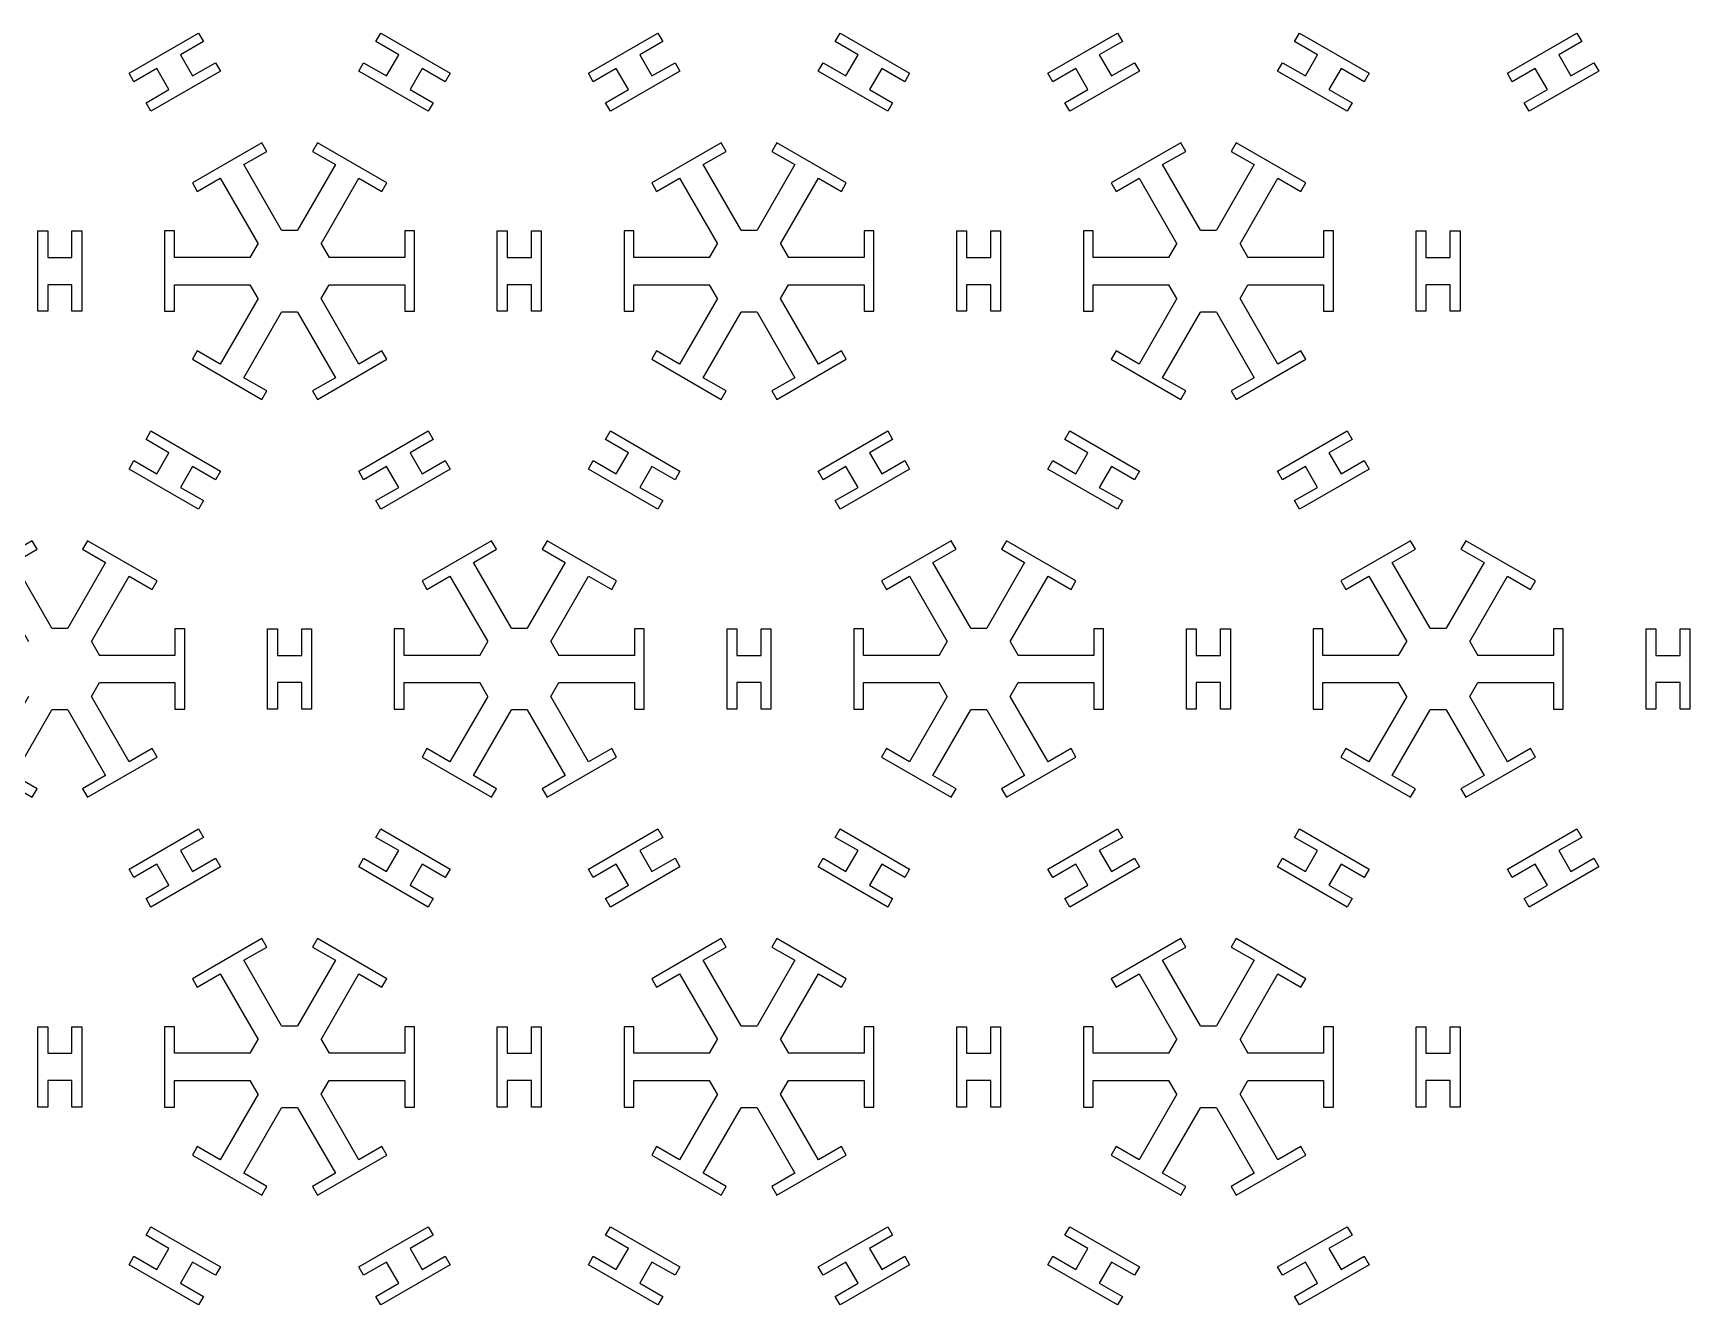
# Model space of a CAD drawing. Extents: x -18 to 221, y -179 to 16.
# Drawn here: x 107.5 to 220.7, y -179.4 to -92.5 of the extents above; entities that cross this region are included whole.
import ezdxf

# ---------------------------------------------------------------- set-up
doc = ezdxf.new("R2010")
doc.units = 0

msp = doc.modelspace()

# ---------------------------------------------------------------- linework, layer by layer
for p, q in [((124.49, -105.97), (125.58, -105.97)), ((155.89, -105.97), (156.98, -105.97)), ((187.29, -105.97), (188.38, -105.97)), ((122.33, -107.85), (122.88, -106.9)), ((127.19, -106.9), (127.73, -107.85)), ((153.73, -107.85), (154.28, -106.9)), ((158.59, -106.9), (159.13, -107.85)), ((185.13, -107.85), (185.68, -106.9)), ((189.99, -106.9), (190.53, -107.85)), ((122.88, -110.65), (122.33, -109.7)), ((127.19, -110.65), (127.73, -109.7)), ((154.28, -110.65), (153.73, -109.7)), ((158.59, -110.65), (159.13, -109.7)), ((185.68, -110.65), (185.13, -109.7)), ((189.99, -110.65), (190.53, -109.7)), ((125.58, -111.58), (124.49, -111.58)), ((156.98, -111.58), (155.89, -111.58)), ((188.38, -111.58), (187.29, -111.58)), ((108.79, -133.17), (109.88, -133.17)), ((140.19, -133.17), (141.28, -133.17)), ((171.59, -133.17), (172.68, -133.17)), ((202.99, -133.17), (204.08, -133.17)), ((111.49, -134.1), (112.03, -135.04)), ((138.03, -135.04), (138.58, -134.1)), ((142.89, -134.1), (143.43, -135.04)), ((169.43, -135.04), (169.98, -134.1)), ((174.29, -134.1), (174.83, -135.04)), ((200.83, -135.04), (201.38, -134.1)), ((205.69, -134.1), (206.24, -135.04)), ((111.49, -137.84), (112.03, -136.9)), ((138.58, -137.84), (138.03, -136.9)), ((142.89, -137.84), (143.43, -136.9)), ((169.98, -137.84), (169.43, -136.9)), ((174.29, -137.84), (174.83, -136.9)), ((201.38, -137.84), (200.83, -136.9)), ((205.69, -137.84), (206.24, -136.9)), ((109.88, -138.77), (108.79, -138.77)), ((141.28, -138.77), (140.19, -138.77)), ((172.68, -138.77), (171.59, -138.77)), ((204.08, -138.77), (202.99, -138.77)), ((124.49, -160.36), (125.58, -160.36)), ((155.89, -160.36), (156.98, -160.36)), ((187.29, -160.36), (188.38, -160.36)), ((122.33, -162.23), (122.88, -161.29)), ((127.19, -161.29), (127.73, -162.23)), ((153.73, -162.23), (154.28, -161.29)), ((158.59, -161.29), (159.13, -162.23)), ((185.13, -162.23), (185.68, -161.29)), ((189.99, -161.29), (190.53, -162.23)), ((122.88, -165.04), (122.33, -164.09)), ((127.19, -165.04), (127.73, -164.09)), ((154.28, -165.04), (153.73, -164.09)), ((158.59, -165.04), (159.13, -164.09)), ((185.68, -165.04), (185.13, -164.09)), ((189.99, -165.04), (190.53, -164.09)), ((125.58, -165.97), (124.49, -165.97)), ((156.98, -165.97), (155.89, -165.97)), ((188.38, -165.97), (187.29, -165.97))]:
    msp.add_line(p, q)
for points in [[(118.81, -92.51, 0), (119.14, -93.09, 0), (117.57, -94, 0), (118.4, -95.43, 0), (119.97, -94.53, 0), (120.31, -95.11, 0), (115.56, -97.85, 0), (115.22, -97.27, 0), (116.79, -96.36, 0), (115.96, -94.92, 0), (114.39, -95.83, 0), (114.06, -95.25, 0), (118.81, -92.51, 0)], [(136.01, -95.25, 0), (135.67, -95.83, 0), (134.1, -94.92, 0), (133.27, -96.36, 0), (134.84, -97.27, 0), (134.51, -97.85, 0), (129.76, -95.11, 0), (130.09, -94.53, 0), (131.66, -95.43, 0), (132.49, -94, 0), (130.92, -93.09, 0), (131.26, -92.51, 0), (136.01, -95.25, 0)], [(150.21, -92.51, 0), (150.55, -93.09, 0), (148.97, -94, 0), (149.8, -95.43, 0), (151.38, -94.53, 0), (151.71, -95.11, 0), (146.96, -97.85, 0), (146.62, -97.27, 0), (148.19, -96.36, 0), (147.36, -94.92, 0), (145.79, -95.83, 0), (145.46, -95.25, 0), (150.21, -92.51, 0)], [(167.41, -95.25, 0), (167.08, -95.83, 0), (165.5, -94.92, 0), (164.67, -96.36, 0), (166.25, -97.27, 0), (165.91, -97.85, 0), (161.16, -95.11, 0), (161.49, -94.53, 0), (163.06, -95.43, 0), (163.89, -94, 0), (162.32, -93.09, 0), (162.66, -92.51, 0), (167.41, -95.25, 0)], [(181.61, -92.51, 0), (181.95, -93.09, 0), (180.37, -94, 0), (181.2, -95.43, 0), (182.78, -94.53, 0), (183.11, -95.11, 0), (178.36, -97.85, 0), (178.02, -97.27, 0), (179.59, -96.36, 0), (178.76, -94.92, 0), (177.19, -95.83, 0), (176.86, -95.25, 0), (181.61, -92.51, 0)], [(198.81, -95.25, 0), (198.48, -95.83, 0), (196.9, -94.92, 0), (196.07, -96.36, 0), (197.65, -97.27, 0), (197.31, -97.85, 0), (192.56, -95.11, 0), (192.89, -94.53, 0), (194.46, -95.43, 0), (195.29, -94, 0), (193.72, -93.09, 0), (194.06, -92.51, 0), (198.81, -95.25, 0)], [(192.56, -95.11, 0), (192.89, -94.53, 0), (194.46, -95.43, 0), (195.29, -94, 0), (193.72, -93.09, 0), (194.06, -92.51, 0), (198.81, -95.25, 0), (198.48, -95.83, 0), (196.9, -94.92, 0), (196.07, -96.36, 0), (197.65, -97.27, 0), (197.31, -97.85, 0), (192.56, -95.11, 0)], [(213.01, -92.51, 0), (213.35, -93.09, 0), (211.77, -94, 0), (212.6, -95.43, 0), (214.18, -94.53, 0), (214.51, -95.11, 0), (209.76, -97.85, 0), (209.42, -97.27, 0), (211, -96.36, 0), (210.17, -94.92, 0), (208.59, -95.83, 0), (208.26, -95.25, 0), (213.01, -92.51, 0)], [(124.49, -105.97, 0), (121.9, -101.49, 0), (123.47, -100.59, 0), (123.14, -100.01, 0), (118.39, -102.75, 0), (118.72, -103.33, 0), (120.29, -102.42, 0), (122.88, -106.9, 0)], [(127.19, -106.9, 0), (129.77, -102.42, 0), (131.34, -103.33, 0), (131.68, -102.75, 0), (126.93, -100.01, 0), (126.59, -100.59, 0), (128.16, -101.49, 0), (125.58, -105.97, 0)], [(155.89, -105.97, 0), (153.3, -101.49, 0), (154.88, -100.59, 0), (154.54, -100.01, 0), (149.79, -102.75, 0), (150.12, -103.33, 0), (151.69, -102.42, 0), (154.28, -106.9, 0)], [(158.59, -106.9, 0), (161.17, -102.42, 0), (162.75, -103.33, 0), (163.08, -102.75, 0), (158.33, -100.01, 0), (157.99, -100.59, 0), (159.56, -101.49, 0), (156.98, -105.97, 0)], [(187.29, -105.97, 0), (184.7, -101.49, 0), (186.28, -100.59, 0), (185.94, -100.01, 0), (181.19, -102.75, 0), (181.52, -103.33, 0), (183.09, -102.42, 0), (185.68, -106.9, 0)], [(189.99, -106.9, 0), (192.57, -102.42, 0), (194.15, -103.33, 0), (194.48, -102.75, 0), (189.73, -100.01, 0), (189.39, -100.59, 0), (190.96, -101.49, 0), (188.38, -105.97, 0)], [(107.83, -106.03, 0), (108.5, -106.03, 0), (108.5, -107.85, 0), (110.16, -107.85, 0), (110.16, -106.03, 0), (110.83, -106.03, 0), (110.83, -111.52, 0), (110.16, -111.52, 0), (110.16, -109.7, 0), (108.5, -109.7, 0), (108.5, -111.52, 0), (107.83, -111.52, 0), (107.83, -106.03, 0)], [(122.33, -107.85, 0), (117.16, -107.85, 0), (117.16, -106.03, 0), (116.49, -106.03, 0), (116.49, -111.52, 0), (117.16, -111.52, 0), (117.16, -109.7, 0), (122.33, -109.7, 0)], [(127.73, -109.7, 0), (132.9, -109.7, 0), (132.9, -111.52, 0), (133.57, -111.52, 0), (133.57, -106.03, 0), (132.9, -106.03, 0), (132.9, -107.85, 0), (127.73, -107.85, 0)], [(139.23, -106.03, 0), (139.9, -106.03, 0), (139.9, -107.85, 0), (141.56, -107.85, 0), (141.56, -106.03, 0), (142.23, -106.03, 0), (142.23, -111.52, 0), (141.56, -111.52, 0), (141.56, -109.7, 0), (139.9, -109.7, 0), (139.9, -111.52, 0), (139.23, -111.52, 0), (139.23, -106.03, 0)], [(153.73, -107.85, 0), (148.56, -107.85, 0), (148.56, -106.03, 0), (147.89, -106.03, 0), (147.89, -111.52, 0), (148.56, -111.52, 0), (148.56, -109.7, 0), (153.73, -109.7, 0)], [(159.13, -109.7, 0), (164.3, -109.7, 0), (164.3, -111.52, 0), (164.97, -111.52, 0), (164.97, -106.03, 0), (164.3, -106.03, 0), (164.3, -107.85, 0), (159.13, -107.85, 0)], [(170.63, -106.03, 0), (171.3, -106.03, 0), (171.3, -107.85, 0), (172.96, -107.85, 0), (172.96, -106.03, 0), (173.63, -106.03, 0), (173.63, -111.52, 0), (172.96, -111.52, 0), (172.96, -109.7, 0), (171.3, -109.7, 0), (171.3, -111.52, 0), (170.63, -111.52, 0), (170.63, -106.03, 0)], [(185.13, -107.85, 0), (179.96, -107.85, 0), (179.96, -106.03, 0), (179.29, -106.03, 0), (179.29, -111.52, 0), (179.96, -111.52, 0), (179.96, -109.7, 0), (185.13, -109.7, 0)], [(190.53, -109.7, 0), (195.7, -109.7, 0), (195.7, -111.52, 0), (196.37, -111.52, 0), (196.37, -106.03, 0), (195.7, -106.03, 0), (195.7, -107.85, 0), (190.53, -107.85, 0)], [(202.03, -106.03, 0), (202.7, -106.03, 0), (202.7, -107.85, 0), (204.36, -107.85, 0), (204.36, -106.03, 0), (205.03, -106.03, 0), (205.03, -111.52, 0), (204.36, -111.52, 0), (204.36, -109.7, 0), (202.7, -109.7, 0), (202.7, -111.52, 0), (202.03, -111.52, 0), (202.03, -106.03, 0)], [(122.88, -110.65, 0), (120.29, -115.13, 0), (118.72, -114.22, 0), (118.39, -114.8, 0), (123.14, -117.54, 0), (123.47, -116.96, 0), (121.9, -116.06, 0), (124.49, -111.58, 0)], [(125.58, -111.58, 0), (128.16, -116.06, 0), (126.59, -116.96, 0), (126.93, -117.54, 0), (131.68, -114.8, 0), (131.34, -114.22, 0), (129.77, -115.13, 0), (127.19, -110.65, 0)], [(154.28, -110.65, 0), (151.69, -115.13, 0), (150.12, -114.22, 0), (149.79, -114.8, 0), (154.54, -117.54, 0), (154.88, -116.96, 0), (153.3, -116.06, 0), (155.89, -111.58, 0)], [(156.98, -111.58, 0), (159.56, -116.06, 0), (157.99, -116.96, 0), (158.33, -117.54, 0), (163.08, -114.8, 0), (162.75, -114.22, 0), (161.17, -115.13, 0), (158.59, -110.65, 0)], [(185.68, -110.65, 0), (183.09, -115.13, 0), (181.52, -114.22, 0), (181.19, -114.8, 0), (185.94, -117.54, 0), (186.28, -116.96, 0), (184.7, -116.06, 0), (187.29, -111.58, 0)], [(188.38, -111.58, 0), (190.96, -116.06, 0), (189.39, -116.96, 0), (189.73, -117.54, 0), (194.48, -114.8, 0), (194.15, -114.22, 0), (192.57, -115.13, 0), (189.99, -110.65, 0)], [(120.31, -122.45, 0), (119.97, -123.03, 0), (118.4, -122.12, 0), (117.57, -123.56, 0), (119.14, -124.46, 0), (118.81, -125.04, 0), (114.06, -122.3, 0), (114.39, -121.72, 0), (115.96, -122.63, 0), (116.79, -121.19, 0), (115.22, -120.28, 0), (115.56, -119.7, 0), (120.31, -122.45, 0)], [(134.51, -119.7, 0), (134.84, -120.28, 0), (133.27, -121.19, 0), (134.1, -122.63, 0), (135.67, -121.72, 0), (136.01, -122.3, 0), (131.26, -125.04, 0), (130.92, -124.46, 0), (132.49, -123.56, 0), (131.66, -122.12, 0), (130.09, -123.03, 0), (129.76, -122.45, 0), (134.51, -119.7, 0)], [(151.71, -122.45, 0), (151.38, -123.03, 0), (149.8, -122.12, 0), (148.97, -123.56, 0), (150.55, -124.46, 0), (150.21, -125.04, 0), (145.46, -122.3, 0), (145.79, -121.72, 0), (147.36, -122.63, 0), (148.19, -121.19, 0), (146.62, -120.28, 0), (146.96, -119.7, 0), (151.71, -122.45, 0)], [(165.91, -119.7, 0), (166.25, -120.28, 0), (164.67, -121.19, 0), (165.5, -122.63, 0), (167.08, -121.72, 0), (167.41, -122.3, 0), (162.66, -125.04, 0), (162.32, -124.46, 0), (163.89, -123.56, 0), (163.06, -122.12, 0), (161.49, -123.03, 0), (161.16, -122.45, 0), (165.91, -119.7, 0)], [(183.11, -122.45, 0), (182.78, -123.03, 0), (181.2, -122.12, 0), (180.37, -123.56, 0), (181.95, -124.46, 0), (181.61, -125.04, 0), (176.86, -122.3, 0), (177.19, -121.72, 0), (178.76, -122.63, 0), (179.59, -121.19, 0), (178.02, -120.28, 0), (178.36, -119.7, 0), (183.11, -122.45, 0)], [(197.31, -119.7, 0), (197.65, -120.28, 0), (196.07, -121.19, 0), (196.9, -122.63, 0), (198.48, -121.72, 0), (198.81, -122.3, 0), (194.06, -125.04, 0), (193.72, -124.46, 0), (195.29, -123.56, 0), (194.46, -122.12, 0), (192.89, -123.03, 0), (192.56, -122.45, 0), (197.31, -119.7, 0)], [(108.79, -133.17, 0), (106.2, -128.69, 0), (107.77, -127.78, 0), (107.44, -127.2, 0), (102.69, -129.95, 0), (103.02, -130.53, 0), (104.59, -129.62, 0), (107.18, -134.1, 0)], [(111.49, -134.1, 0), (114.07, -129.62, 0), (115.64, -130.53, 0), (115.98, -129.95, 0), (111.23, -127.2, 0), (110.89, -127.78, 0), (112.46, -128.69, 0), (109.88, -133.17, 0)], [(140.19, -133.17, 0), (137.6, -128.69, 0), (139.17, -127.78, 0), (138.84, -127.2, 0), (134.09, -129.95, 0), (134.42, -130.53, 0), (135.99, -129.62, 0), (138.58, -134.1, 0)], [(142.89, -134.1, 0), (145.47, -129.62, 0), (147.05, -130.53, 0), (147.38, -129.95, 0), (142.63, -127.2, 0), (142.29, -127.78, 0), (143.86, -128.69, 0), (141.28, -133.17, 0)], [(171.59, -133.17, 0), (169, -128.69, 0), (170.58, -127.78, 0), (170.24, -127.2, 0), (165.49, -129.95, 0), (165.82, -130.53, 0), (167.39, -129.62, 0), (169.98, -134.1, 0)], [(174.29, -134.1, 0), (176.87, -129.62, 0), (178.45, -130.53, 0), (178.78, -129.95, 0), (174.03, -127.2, 0), (173.69, -127.78, 0), (175.26, -128.69, 0), (172.68, -133.17, 0)], [(202.99, -133.17, 0), (200.4, -128.69, 0), (201.98, -127.78, 0), (201.64, -127.2, 0), (196.89, -129.95, 0), (197.22, -130.53, 0), (198.79, -129.62, 0), (201.38, -134.1, 0)], [(205.69, -134.1, 0), (208.27, -129.62, 0), (209.85, -130.53, 0), (210.18, -129.95, 0), (205.43, -127.2, 0), (205.09, -127.78, 0), (206.67, -128.69, 0), (204.08, -133.17, 0)], [(112.03, -136.9, 0), (117.2, -136.9, 0), (117.2, -138.71, 0), (117.87, -138.71, 0), (117.87, -133.23, 0), (117.2, -133.23, 0), (117.2, -135.04, 0), (112.03, -135.04, 0)], [(123.53, -133.23, 0), (124.2, -133.23, 0), (124.2, -135.04, 0), (125.86, -135.04, 0), (125.86, -133.23, 0), (126.53, -133.23, 0), (126.53, -138.71, 0), (125.86, -138.71, 0), (125.86, -136.9, 0), (124.2, -136.9, 0), (124.2, -138.71, 0), (123.53, -138.71, 0), (123.53, -133.23, 0)], [(138.03, -135.04, 0), (132.86, -135.04, 0), (132.86, -133.23, 0), (132.19, -133.23, 0), (132.19, -138.71, 0), (132.86, -138.71, 0), (132.86, -136.9, 0), (138.03, -136.9, 0)], [(143.43, -136.9, 0), (148.6, -136.9, 0), (148.6, -138.71, 0), (149.27, -138.71, 0), (149.27, -133.23, 0), (148.6, -133.23, 0), (148.6, -135.04, 0), (143.43, -135.04, 0)], [(154.93, -133.23, 0), (155.6, -133.23, 0), (155.6, -135.04, 0), (157.26, -135.04, 0), (157.26, -133.23, 0), (157.93, -133.23, 0), (157.93, -138.71, 0), (157.26, -138.71, 0), (157.26, -136.9, 0), (155.6, -136.9, 0), (155.6, -138.71, 0), (154.93, -138.71, 0), (154.93, -133.23, 0)], [(169.43, -135.04, 0), (164.26, -135.04, 0), (164.26, -133.23, 0), (163.59, -133.23, 0), (163.59, -138.71, 0), (164.26, -138.71, 0), (164.26, -136.9, 0), (169.43, -136.9, 0)], [(174.83, -136.9, 0), (180, -136.9, 0), (180, -138.71, 0), (180.67, -138.71, 0), (180.67, -133.23, 0), (180, -133.23, 0), (180, -135.04, 0), (174.83, -135.04, 0)], [(186.33, -133.23, 0), (187, -133.23, 0), (187, -135.04, 0), (188.66, -135.04, 0), (188.66, -133.23, 0), (189.33, -133.23, 0), (189.33, -138.71, 0), (188.66, -138.71, 0), (188.66, -136.9, 0), (187, -136.9, 0), (187, -138.71, 0), (186.33, -138.71, 0), (186.33, -133.23, 0)], [(200.83, -135.04, 0), (195.66, -135.04, 0), (195.66, -133.23, 0), (194.99, -133.23, 0), (194.99, -138.71, 0), (195.66, -138.71, 0), (195.66, -136.9, 0), (200.83, -136.9, 0)], [(206.24, -136.9, 0), (211.41, -136.9, 0), (211.41, -138.71, 0), (212.08, -138.71, 0), (212.08, -133.23, 0), (211.41, -133.23, 0), (211.41, -135.04, 0), (206.24, -135.04, 0)], [(217.74, -133.23, 0), (218.41, -133.23, 0), (218.41, -135.04, 0), (220.07, -135.04, 0), (220.07, -133.23, 0), (220.74, -133.23, 0), (220.74, -138.71, 0), (220.07, -138.71, 0), (220.07, -136.9, 0), (218.41, -136.9, 0), (218.41, -138.71, 0), (217.74, -138.71, 0), (217.74, -133.23, 0)], [(107.18, -137.84, 0), (104.59, -142.32, 0), (103.02, -141.41, 0), (102.69, -141.99, 0), (107.44, -144.74, 0), (107.77, -144.16, 0), (106.2, -143.25, 0), (108.79, -138.77, 0)], [(109.88, -138.77, 0), (112.46, -143.25, 0), (110.89, -144.16, 0), (111.23, -144.74, 0), (115.98, -141.99, 0), (115.64, -141.41, 0), (114.07, -142.32, 0), (111.49, -137.84, 0)], [(138.58, -137.84, 0), (135.99, -142.32, 0), (134.42, -141.41, 0), (134.09, -141.99, 0), (138.84, -144.74, 0), (139.17, -144.16, 0), (137.6, -143.25, 0), (140.19, -138.77, 0)], [(141.28, -138.77, 0), (143.86, -143.25, 0), (142.29, -144.16, 0), (142.63, -144.74, 0), (147.38, -141.99, 0), (147.05, -141.41, 0), (145.47, -142.32, 0), (142.89, -137.84, 0)], [(169.98, -137.84, 0), (167.39, -142.32, 0), (165.82, -141.41, 0), (165.49, -141.99, 0), (170.24, -144.74, 0), (170.58, -144.16, 0), (169, -143.25, 0), (171.59, -138.77, 0)], [(172.68, -138.77, 0), (175.26, -143.25, 0), (173.69, -144.16, 0), (174.03, -144.74, 0), (178.78, -141.99, 0), (178.45, -141.41, 0), (176.87, -142.32, 0), (174.29, -137.84, 0)], [(201.38, -137.84, 0), (198.79, -142.32, 0), (197.22, -141.41, 0), (196.89, -141.99, 0), (201.64, -144.74, 0), (201.98, -144.16, 0), (200.4, -143.25, 0), (202.99, -138.77, 0)], [(204.08, -138.77, 0), (206.67, -143.25, 0), (205.09, -144.16, 0), (205.43, -144.74, 0), (210.18, -141.99, 0), (209.85, -141.41, 0), (208.27, -142.32, 0), (205.69, -137.84, 0)], [(118.81, -146.9, 0), (119.14, -147.48, 0), (117.57, -148.38, 0), (118.4, -149.82, 0), (119.97, -148.91, 0), (120.31, -149.49, 0), (115.56, -152.24, 0), (115.22, -151.66, 0), (116.79, -150.75, 0), (115.96, -149.31, 0), (114.39, -150.22, 0), (114.06, -149.64, 0), (118.81, -146.9, 0)], [(136.01, -149.64, 0), (135.67, -150.22, 0), (134.1, -149.31, 0), (133.27, -150.75, 0), (134.84, -151.66, 0), (134.51, -152.24, 0), (129.76, -149.49, 0), (130.09, -148.91, 0), (131.66, -149.82, 0), (132.49, -148.38, 0), (130.92, -147.48, 0), (131.26, -146.9, 0), (136.01, -149.64, 0)], [(150.21, -146.9, 0), (150.55, -147.48, 0), (148.97, -148.38, 0), (149.8, -149.82, 0), (151.38, -148.91, 0), (151.71, -149.49, 0), (146.96, -152.24, 0), (146.62, -151.66, 0), (148.19, -150.75, 0), (147.36, -149.31, 0), (145.79, -150.22, 0), (145.46, -149.64, 0), (150.21, -146.9, 0)], [(167.41, -149.64, 0), (167.08, -150.22, 0), (165.5, -149.31, 0), (164.67, -150.75, 0), (166.25, -151.66, 0), (165.91, -152.24, 0), (161.16, -149.49, 0), (161.49, -148.91, 0), (163.06, -149.82, 0), (163.89, -148.38, 0), (162.32, -147.48, 0), (162.66, -146.9, 0), (167.41, -149.64, 0)], [(181.61, -146.9, 0), (181.95, -147.48, 0), (180.37, -148.38, 0), (181.2, -149.82, 0), (182.78, -148.91, 0), (183.11, -149.49, 0), (178.36, -152.24, 0), (178.02, -151.66, 0), (179.59, -150.75, 0), (178.76, -149.31, 0), (177.19, -150.22, 0), (176.86, -149.64, 0), (181.61, -146.9, 0)], [(198.81, -149.64, 0), (198.48, -150.22, 0), (196.9, -149.31, 0), (196.07, -150.75, 0), (197.65, -151.66, 0), (197.31, -152.24, 0), (192.56, -149.49, 0), (192.89, -148.91, 0), (194.46, -149.82, 0), (195.29, -148.38, 0), (193.72, -147.48, 0), (194.06, -146.9, 0), (198.81, -149.64, 0)], [(192.56, -149.49, 0), (192.89, -148.91, 0), (194.46, -149.82, 0), (195.29, -148.38, 0), (193.72, -147.48, 0), (194.06, -146.9, 0), (198.81, -149.64, 0), (198.48, -150.22, 0), (196.9, -149.31, 0), (196.07, -150.75, 0), (197.65, -151.66, 0), (197.31, -152.24, 0), (192.56, -149.49, 0)], [(213.01, -146.9, 0), (213.35, -147.48, 0), (211.77, -148.38, 0), (212.6, -149.82, 0), (214.18, -148.91, 0), (214.51, -149.49, 0), (209.76, -152.24, 0), (209.42, -151.66, 0), (211, -150.75, 0), (210.17, -149.31, 0), (208.59, -150.22, 0), (208.26, -149.64, 0), (213.01, -146.9, 0)], [(124.49, -160.36, 0), (121.9, -155.88, 0), (123.47, -154.98, 0), (123.14, -154.39, 0), (118.39, -157.14, 0), (118.72, -157.72, 0), (120.29, -156.81, 0), (122.88, -161.29, 0)], [(127.19, -161.29, 0), (129.77, -156.81, 0), (131.34, -157.72, 0), (131.68, -157.14, 0), (126.93, -154.39, 0), (126.59, -154.98, 0), (128.16, -155.88, 0), (125.58, -160.36, 0)], [(155.89, -160.36, 0), (153.3, -155.88, 0), (154.88, -154.98, 0), (154.54, -154.39, 0), (149.79, -157.14, 0), (150.12, -157.72, 0), (151.69, -156.81, 0), (154.28, -161.29, 0)], [(158.59, -161.29, 0), (161.17, -156.81, 0), (162.75, -157.72, 0), (163.08, -157.14, 0), (158.33, -154.39, 0), (157.99, -154.98, 0), (159.56, -155.88, 0), (156.98, -160.36, 0)], [(187.29, -160.36, 0), (184.7, -155.88, 0), (186.28, -154.98, 0), (185.94, -154.39, 0), (181.19, -157.14, 0), (181.52, -157.72, 0), (183.09, -156.81, 0), (185.68, -161.29, 0)], [(189.99, -161.29, 0), (192.57, -156.81, 0), (194.15, -157.72, 0), (194.48, -157.14, 0), (189.73, -154.39, 0), (189.39, -154.98, 0), (190.96, -155.88, 0), (188.38, -160.36, 0)], [(107.83, -160.42, 0), (108.5, -160.42, 0), (108.5, -162.23, 0), (110.16, -162.23, 0), (110.16, -160.42, 0), (110.83, -160.42, 0), (110.83, -165.91, 0), (110.16, -165.91, 0), (110.16, -164.09, 0), (108.5, -164.09, 0), (108.5, -165.91, 0), (107.83, -165.91, 0), (107.83, -160.42, 0)], [(122.33, -162.23, 0), (117.16, -162.23, 0), (117.16, -160.42, 0), (116.49, -160.42, 0), (116.49, -165.91, 0), (117.16, -165.91, 0), (117.16, -164.09, 0), (122.33, -164.09, 0)], [(127.73, -164.09, 0), (132.9, -164.09, 0), (132.9, -165.91, 0), (133.57, -165.91, 0), (133.57, -160.42, 0), (132.9, -160.42, 0), (132.9, -162.23, 0), (127.73, -162.23, 0)], [(139.23, -160.42, 0), (139.9, -160.42, 0), (139.9, -162.23, 0), (141.56, -162.23, 0), (141.56, -160.42, 0), (142.23, -160.42, 0), (142.23, -165.91, 0), (141.56, -165.91, 0), (141.56, -164.09, 0), (139.9, -164.09, 0), (139.9, -165.91, 0), (139.23, -165.91, 0), (139.23, -160.42, 0)], [(153.73, -162.23, 0), (148.56, -162.23, 0), (148.56, -160.42, 0), (147.89, -160.42, 0), (147.89, -165.91, 0), (148.56, -165.91, 0), (148.56, -164.09, 0), (153.73, -164.09, 0)], [(159.13, -164.09, 0), (164.3, -164.09, 0), (164.3, -165.91, 0), (164.97, -165.91, 0), (164.97, -160.42, 0), (164.3, -160.42, 0), (164.3, -162.23, 0), (159.13, -162.23, 0)], [(170.63, -160.42, 0), (171.3, -160.42, 0), (171.3, -162.23, 0), (172.96, -162.23, 0), (172.96, -160.42, 0), (173.63, -160.42, 0), (173.63, -165.91, 0), (172.96, -165.91, 0), (172.96, -164.09, 0), (171.3, -164.09, 0), (171.3, -165.91, 0), (170.63, -165.91, 0), (170.63, -160.42, 0)], [(185.13, -162.23, 0), (179.96, -162.23, 0), (179.96, -160.42, 0), (179.29, -160.42, 0), (179.29, -165.91, 0), (179.96, -165.91, 0), (179.96, -164.09, 0), (185.13, -164.09, 0)], [(190.53, -164.09, 0), (195.7, -164.09, 0), (195.7, -165.91, 0), (196.37, -165.91, 0), (196.37, -160.42, 0), (195.7, -160.42, 0), (195.7, -162.23, 0), (190.53, -162.23, 0)], [(202.03, -160.42, 0), (202.7, -160.42, 0), (202.7, -162.23, 0), (204.36, -162.23, 0), (204.36, -160.42, 0), (205.03, -160.42, 0), (205.03, -165.91, 0), (204.36, -165.91, 0), (204.36, -164.09, 0), (202.7, -164.09, 0), (202.7, -165.91, 0), (202.03, -165.91, 0), (202.03, -160.42, 0)], [(122.88, -165.04, 0), (120.29, -169.51, 0), (118.72, -168.61, 0), (118.39, -169.19, 0), (123.14, -171.93, 0), (123.47, -171.35, 0), (121.9, -170.44, 0), (124.49, -165.97, 0)], [(125.58, -165.97, 0), (128.16, -170.44, 0), (126.59, -171.35, 0), (126.93, -171.93, 0), (131.68, -169.19, 0), (131.34, -168.61, 0), (129.77, -169.51, 0), (127.19, -165.04, 0)], [(154.28, -165.04, 0), (151.69, -169.51, 0), (150.12, -168.61, 0), (149.79, -169.19, 0), (154.54, -171.93, 0), (154.88, -171.35, 0), (153.3, -170.44, 0), (155.89, -165.97, 0)], [(156.98, -165.97, 0), (159.56, -170.44, 0), (157.99, -171.35, 0), (158.33, -171.93, 0), (163.08, -169.19, 0), (162.75, -168.61, 0), (161.17, -169.51, 0), (158.59, -165.04, 0)], [(185.68, -165.04, 0), (183.09, -169.51, 0), (181.52, -168.61, 0), (181.19, -169.19, 0), (185.94, -171.93, 0), (186.28, -171.35, 0), (184.7, -170.44, 0), (187.29, -165.97, 0)], [(188.38, -165.97, 0), (190.96, -170.44, 0), (189.39, -171.35, 0), (189.73, -171.93, 0), (194.48, -169.19, 0), (194.15, -168.61, 0), (192.57, -169.51, 0), (189.99, -165.04, 0)], [(120.31, -176.83, 0), (119.97, -177.41, 0), (118.4, -176.51, 0), (117.57, -177.94, 0), (119.14, -178.85, 0), (118.81, -179.43, 0), (114.06, -176.69, 0), (114.39, -176.11, 0), (115.96, -177.01, 0), (116.79, -175.58, 0), (115.22, -174.67, 0), (115.56, -174.09, 0), (120.31, -176.83, 0)], [(134.51, -174.09, 0), (134.84, -174.67, 0), (133.27, -175.58, 0), (134.1, -177.01, 0), (135.67, -176.11, 0), (136.01, -176.69, 0), (131.26, -179.43, 0), (130.92, -178.85, 0), (132.49, -177.94, 0), (131.66, -176.51, 0), (130.09, -177.41, 0), (129.76, -176.83, 0), (134.51, -174.09, 0)], [(151.71, -176.83, 0), (151.38, -177.41, 0), (149.8, -176.51, 0), (148.97, -177.94, 0), (150.55, -178.85, 0), (150.21, -179.43, 0), (145.46, -176.69, 0), (145.79, -176.11, 0), (147.36, -177.01, 0), (148.19, -175.58, 0), (146.62, -174.67, 0), (146.96, -174.09, 0), (151.71, -176.83, 0)], [(165.91, -174.09, 0), (166.25, -174.67, 0), (164.67, -175.58, 0), (165.5, -177.01, 0), (167.08, -176.11, 0), (167.41, -176.69, 0), (162.66, -179.43, 0), (162.32, -178.85, 0), (163.89, -177.94, 0), (163.06, -176.51, 0), (161.49, -177.41, 0), (161.16, -176.83, 0), (165.91, -174.09, 0)], [(183.11, -176.83, 0), (182.78, -177.41, 0), (181.2, -176.51, 0), (180.37, -177.94, 0), (181.95, -178.85, 0), (181.61, -179.43, 0), (176.86, -176.69, 0), (177.19, -176.11, 0), (178.76, -177.01, 0), (179.59, -175.58, 0), (178.02, -174.67, 0), (178.36, -174.09, 0), (183.11, -176.83, 0)], [(197.31, -174.09, 0), (197.65, -174.67, 0), (196.07, -175.58, 0), (196.9, -177.01, 0), (198.48, -176.11, 0), (198.81, -176.69, 0), (194.06, -179.43, 0), (193.72, -178.85, 0), (195.29, -177.94, 0), (194.46, -176.51, 0), (192.89, -177.41, 0), (192.56, -176.83, 0), (197.31, -174.09, 0)]]:
    msp.add_polyline3d(points)

doc.saveas('drawing.dxf')
